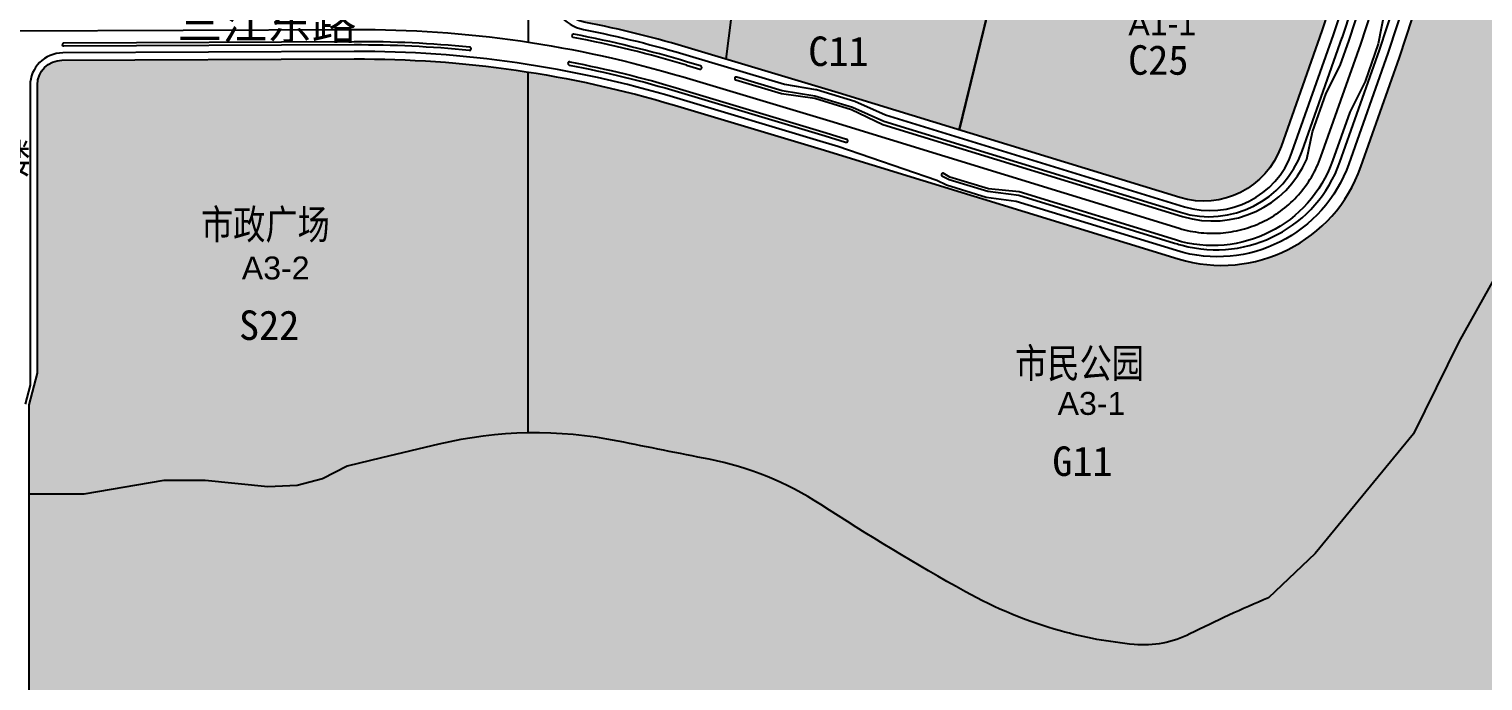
# Model space of a CAD drawing. Extents: x 2442 to 11417, y 1140 to 9206.
# Drawn here: x 8365 to 9252, y 5917 to 6314 of the extents above; entities that cross this region are included whole.
import ezdxf

# ---------------------------------------------------------------- set-up
doc = ezdxf.new("R2010")
doc.units = 0
doc.header["$LTSCALE"] = 1000
doc.header["$MEASUREMENT"] = 0
doc.linetypes.add('CENTER', pattern=[50.8, 31.75, -6.35, 6.35, -6.35])
doc.linetypes.add('CENTER2', pattern=[28.575, 19.05, -3.175, 3.175, -3.175])
for name, color, linetype in [('02-C11-市属办公', 211, 'Continuous'), ('02-C25-旅馆业', 11, 'Continuous'), ('06-S2-广场', 91, 'Continuous'), ('08-G11-公园', 3, 'Continuous'), ('11-E1-水域', 130, 'Continuous'), ('14-z地块编号', 217, 'Continuous'), ('a-dlcenter', 1, 'CENTER'), ('road-name', 2, 'Continuous'), ('用地名称', 7, 'Continuous'), ('用地性质代码', 7, 'Continuous'), ('用地线', 5, 'Continuous'), ('蓝线', 5, 'Continuous'), ('道路', 7, 'Continuous'), ('道路红线', 12, 'Continuous'), ('道路绿化', 84, 'Continuous')]:
    doc.layers.add(name, color=color, linetype=linetype)
doc.styles.add('HZ', font='', dxfattribs={"width": 0.8})
doc.styles.get("Standard").update_dxf_attribs({"font": 'gbenor.shx', "bigfont": 'gbcbig.shx'})
doc.styles.add('xtx', font='')
doc.styles.get('HZ').set_extended_font_data('SimSun')
doc.styles.get('xtx').set_extended_font_data('SimSun')

msp = doc.modelspace()

# ---------------------------------------------------------------- hatches: boundary and pattern name
at = {"layer": '02-C11-市属办公'}
for points in [[(8687.61, 6433.62), (8687.61, 6338.16, 0.357918), (8703.72, 6318.54, -0.023943), (8769.16, 6302.26), (8790.38, 6295.89), (8804.85, 6411.16)], [(8802.05, 6388.83), (8790.38, 6295.89), (8858.65, 6275.39), (8932.35, 6252.77), (8955.76, 6348.36)]]:
    msp.add_hatch(color=256, dxfattribs=at).paths.add_polyline_path(points)
at = {"layer": '02-C25-旅馆业'}
msp.add_hatch(color=256, dxfattribs=at).paths.add_polyline_path([(8975.32, 6428.23), (8932.35, 6252.77), (9066.8, 6211.49, 0.402073), (9128.62, 6242.64), (9153.49, 6313.07), (9169.42, 6361.8, 0.258985), (9162.06, 6399.93)])
at = {"layer": '06-S2-广场', "linetype": 'Continuous'}
msp.add_hatch(color=256, dxfattribs=at).paths.add_polyline_path([(8669.58, 6288.04, 0.039829), (8563.53, 6296.02), (8385.3, 6295.21, 0.412896), (8370.36, 6280.22), (8370.36, 6104.41), (8365.36, 6085.13), (8365.36, 6030.63), (8398.55, 6030.66), (8447.41, 6038.87), (8472.56, 6038.87), (8510.77, 6035.01), (8528.67, 6035.97), (8544.15, 6039.84), (8559.15, 6047.57), (8580.07, 6052.82), (8614.99, 6061.08, -0.05395), (8669.58, 6067.92)])
at = {"layer": '08-G11-公园'}
msp.add_hatch(color=256, dxfattribs=at).paths.add_polyline_path([(9209.3, 6067.39), (9149.46, 5994.32), (9120.86, 5967.4, 0.016072), (9073.07, 5945.36, -0.139605), (9039.06, 5938.93, -0.045497), (8994.03, 5947.2, -0.059414), (8936.13, 5971.08, -0.016658), (8847.9, 6024.34, 0.096075), (8779.89, 6051.89, -0.001368), (8724.36, 6062.92, 0.05395), (8669.58, 6067.92), (8669.58, 6288.04, -0.034257), (8758.81, 6267.78), (8848.19, 6240.94), (9065.96, 6174.09, 0.402073), (9177.24, 6230.16), (9200.83, 6296.98), (9228.23, 6380.77, -0.317154), (9318.53, 6399.46), (9356.46, 6382.97), (9277.41, 6195.92), (9237.01, 6123.58)])
at = {"layer": '11-E1-水域'}
msp.add_hatch(color=256, dxfattribs=at).paths.add_polyline_path([(9120.86, 5967.4, 0.016072), (9073.07, 5945.36, -0.139605), (9039.06, 5938.93, -0.045497), (8994.03, 5947.2, -0.059414), (8936.13, 5971.08, -0.016658), (8847.9, 6024.34, 0.096075), (8779.89, 6051.89, -0.001368), (8724.36, 6062.92, 0.108215), (8614.99, 6061.08), (8580.07, 6052.82), (8559.15, 6047.57), (8544.15, 6039.84), (8528.67, 6035.97), (8510.77, 6035.01), (8472.56, 6038.87), (8447.41, 6038.87), (8398.55, 6030.66), (8365.36, 6030.63), (8365.36, 5894.7), (8517.98, 5881.25), (8542.05, 5869.11), (8576.12, 5849.34), (8609.66, 5826.87), (8639.07, 5804.37), (8661.43, 5785.27), (8682.7, 5766.29), (8704.64, 5749.94), (8731.33, 5734.17), (8756.17, 5722.86), (8785.37, 5713.15), (8812.38, 5707.27), (8839.17, 5704.19), (8891.12, 5701.86), (8909.29, 5692.5), (8943.22, 5666.45), (8964.86, 5643.21), (8987.83, 5608.62), (9001.51, 5575.39, 0.036322), (9005.26, 5577.12), (9008.35, 5578.81, -0.068098), (9013.79, 5580.91), (9020.42, 5582.47), (9020.36, 5582.71), (9038.53, 5586.99), (9032.65, 5595.51), (9029.23, 5603.49), (9026.56, 5611.29), (9022.74, 5619.22), (9016.57, 5636.18), (9018.54, 5642.97), (9024.15, 5662.58), (9022.98, 5670.22), (9022.69, 5672.1), (9022.05, 5674.62), (9019.61, 5684.22), (9020.3, 5692.28), (9025.84, 5701.42), (9035.36, 5708.18), (9041.57, 5711.69), (9043.79, 5713.07), (9056.62, 5722.42), (9063.03, 5724.95), (9065.21, 5725.81), (9069.33, 5726.68), (9070.32, 5727.37), (9074.68, 5730.22), (9077.38, 5732.33), (9081.05, 5734.52), (9086.26, 5737.67), (9096.75, 5743.98), (9104.9, 5755.67), (9108.58, 5759.78), (9114.97, 5762.14), (9121.16, 5760.88), (9122.81, 5760.54), (9124.39, 5759.78), (9131.91, 5756.17), (9137.3, 5756.4), (9144.27, 5756.71), (9151.05, 5754.76), (9158.83, 5751.22), (9162.47, 5755.95), (9165.5, 5759.29), (9168.63, 5756.54), (9169.33, 5755.2), (9165.08, 5750.85), (9167.35, 5747.41), (9168.83, 5745.59), (9171.14, 5738.77), (9172.25, 5727.99), (9175.37, 5719.51), (9172.43, 5710.42), (9168.69, 5693.79), (9164.59, 5681), (9155.34, 5662.18), (9154, 5659.11), (9152.5, 5655.65), (9149.51, 5648.72), (9148.38, 5645.98), (9146.84, 5642.06), (9146.57, 5640.84), (9145.7, 5636.96), (9143.95, 5628.67), (9143.34, 5626.83), (9141.62, 5621.68), (9141.06, 5620.02), (9140.51, 5618.38), (9134.63, 5610.66), (9134.54, 5610.53), (9128.25, 5604.84), (9124.75, 5602.93), (9123.06, 5602.01), (9119.11, 5599.27), (9115.15, 5596.53), (9111.15, 5595.08), (9106.45, 5594.41), (9095.09, 5590.73), (9078.33, 5585.21), (9059.38, 5578.24), (9056.9, 5577.47), (9051, 5576.14), (9047.07, 5576.56), (9043.91, 5577.63), (9042.15, 5579.96), (9041.74, 5580.8), (9040.21, 5583.79), (9021.16, 5579.31), (9021.11, 5579.55), (9014.47, 5577.99, 0.068098), (9009.79, 5576.19), (9006.71, 5574.49, -0.035547), (9002.65, 5572.62), (9005.37, 5565.99), (9013.49, 5524.48), (9013.48, 5480.12), (9004.14, 5434.71), (8975.81, 5376.3), (8869.42, 5258.89, 0.095781), (9084.29, 5198.38), (9326.12, 5178.13), (9352.58, 5255.19), (9382.47, 5367.32), (9404.01, 5456.87), (9418.67, 5520.7), (9445.19, 5644.91), (9481.2, 5801.02), (9494.64, 5857.53), (9516.54, 5919.83), (9560.37, 6014.03), (9600.79, 6100), (9644.45, 6199.35), (9662.7, 6248.11), (9360.87, 6381.03), (9357.34, 6382.59), (9356.46, 6382.97), (9277.41, 6195.92), (9237.01, 6123.58), (9209.3, 6067.39), (9149.46, 5994.32)])

# ---------------------------------------------------------------- linework, layer by layer
at = {"layer": 'a-dlcenter', "linetype": 'CENTER2', "flags": 128}
msp.add_lwpolyline([(8669.61, 6605.78), (8669.61, 6605.78), (8669.61, 6306.02)], dxfattribs=at)
at = {"layer": 'a-dlcenter', "color": 2, "linetype": 'CENTER2', "flags": 128}
msp.add_lwpolyline([(7167.5, 6139.37), (7536.77, 6276.65, -0.071309), (7675.44, 6306.72), (7787.02, 6313.08), (8148.41, 6313.08), (8355.04, 6313.08), (8563.45, 6314.02, -0.074187), (8763.99, 6285.02), (8853.42, 6258.17), (9066.38, 6192.79, 0.402073), (9152.93, 6236.4), (9177.16, 6305.02), (9218.62, 6431.82)], format="xyb", dxfattribs=at)
at = {"layer": '用地线'}
for p, q in [((8932.35, 6252.77), (8977.71, 6437.97)), ((8977.71, 6437.97), (8932.46, 6253.23)), ((8790.38, 6295.89), (8804.85, 6411.16)), ((8669.58, 6067.92), (8669.58, 6288.04))]:
    msp.add_line(p, q, dxfattribs=at)
at = {"layer": '蓝线', "linetype": 'Continuous', "ltscale": 0.3}
for p, q in [((8614.99, 6061.08), (8580.07, 6052.82)), ((8559.15, 6047.57), (8544.15, 6039.84)), ((8580.07, 6052.82), (8559.15, 6047.57)), ((8447.41, 6038.87), (8398.55, 6030.66)), ((8472.56, 6038.87), (8447.41, 6038.87)), ((8510.77, 6035.01), (8472.56, 6038.87)), ((8544.15, 6039.84), (8528.67, 6035.97)), ((8398.55, 6030.66), (8365.36, 6030.63)), ((8528.67, 6035.97), (8510.77, 6035.01)), ((9149.46, 5994.32), (9149.46, 5994.32))]:
    msp.add_line(p, q, dxfattribs=at)
at = {"layer": '蓝线', "linetype": 'Continuous', "ltscale": 0.3, "flags": 128}
msp.add_lwpolyline([(9365.64, 6404.71), (9277.41, 6195.92), (9237.01, 6123.58), (9209.3, 6067.39), (9149.46, 5994.32), (9120.86, 5967.4, 0.016072), (9073.07, 5945.36, -0.139605), (9039.06, 5938.93, -0.045497), (8994.03, 5947.2, -0.059414), (8936.13, 5971.08, -0.016658), (8847.9, 6024.34, 0.096075), (8779.89, 6051.89, -0.001368), (8724.36, 6062.92, 0.108215), (8614.99, 6061.08)], format="xyb", dxfattribs=at)
at = {"layer": '道路', "flags": 128}
msp.add_lwpolyline([(9160.59, 6310.66), (9179.25, 6367.73, 0.463593), (9148.83, 6417.11), (8968.34, 6444.46, -0.035441), (8891.28, 6465.84, -0.042772), (8802.27, 6507.19), (8705.14, 6558.65, 0.565265), (8683.11, 6545.4), (8683.11, 6338.57, 0.357759), (8703.23, 6314.05, -0.023801), (8767.87, 6297.95), (8825.81, 6280.55), (8844.82, 6277.48), (8845.31, 6277.4), (8868.77, 6270.25), (8887.44, 6261.84), (9069.73, 6205.89, 0.402073), (9135.25, 6238.91)], format="xyb", close=True, dxfattribs=at)
msp.add_lwpolyline([(9710.06, 6227.26), (9360.87, 6381.03), (9357.34, 6382.59), (9318.53, 6399.46, 0.442066), (9210.59, 6350.96), (9193.78, 6299.53), (9169.97, 6232.09, -0.402086), (9064.87, 6179.13), (8967.13, 6209.14), (8948.74, 6211.49), (8924.62, 6218.97), (8918.81, 6221.86), (8858.29, 6242.55), (8849.5, 6245.25), (8760.1, 6272.09, 0.074187), (8563.51, 6300.52), (8385.77, 6299.72, 0.412896), (8365.86, 6279.72), (8365.86, 6097.02), (8362.86, 6085.44)], format="xyb", dxfattribs=at)
msp.add_lwpolyline([(8365.86, 6279.72), (8365.86, 6279.72)], dxfattribs=at)
at = {"layer": '道路', "extrusion": (0.988698, 0, 0.14992), "elevation": 9065.8, "flags": 128}
msp.add_lwpolyline([(6230.58, -1374.68), (6230.58, -1374.68)], close=True, dxfattribs=at)
at = {"layer": '道路红线', "flags": 128}
msp.add_lwpolyline([(8858.65, 6275.39), (8769.16, 6302.26, 0.023943), (8703.72, 6318.54, -0.357918), (8687.61, 6338.16), (8687.61, 6529.05, -0.565265), (8716.98, 6546.72), (8799.86, 6502.81, 0.042744), (8889.59, 6461.14, 0.035504), (8967.47, 6439.53), (9137.4, 6413.78, -0.463593), (9169.42, 6361.8), (9153.49, 6313.07), (9128.62, 6242.64, -0.402073), (9066.8, 6211.49)], format="xyb", close=True, dxfattribs=at)
msp.add_lwpolyline([(8385.43, 5820.72), (8370.93, 5850.48, -0.113902), (8365.36, 5874.58), (8365.36, 6085.13), (8370.36, 6104.41), (8370.36, 6280.22, -0.412896), (8385.3, 6295.21), (8563.53, 6296.02, -0.074187), (8758.81, 6267.78), (8848.19, 6240.94), (9065.96, 6174.09, 0.402073), (9177.24, 6230.16), (9200.83, 6296.98), (9228.23, 6380.77)], format="xyb", dxfattribs=at)
at = {"layer": '道路绿化', "color": 84, "ltscale": 100, "flags": 128}
for points in [[(8795.54, 6284.42, 0.414214), (8796.21, 6283.18), (8823.92, 6274.86), (8844.28, 6272.04), (8866.74, 6265.16), (8885.9, 6256.04), (9068.58, 6199.96, 0.382511), (9144.31, 6234.95), (9147.78, 6251.48), (9156.1, 6275.11), (9164.59, 6291.96), (9170.06, 6307.44), (9188.63, 6364.22, 0.414214), (9187.35, 6366.74), (9186.87, 6366.9, 0.414214), (9184.35, 6365.62), (9165.76, 6308.75)], [(9191.9, 6325.98), (9187.84, 6305.26), (9179.82, 6282.3), (9170.5, 6263.63), (9160, 6233.9, -0.402073), (9064.18, 6185.62), (8968.86, 6214.89), (8950.19, 6216.81), (8926.72, 6224.01), (8922.57, 6226.3, 0.424864), (8921.88, 6226.09), (8921.57, 6225.48, 0.416024), (8921.79, 6224.81), (8926.3, 6222.56), (8949.84, 6215.34), (8968.68, 6212.85), (9063.59, 6183.71, 0.012002), (9067.27, 6182.68), (9068.23, 6182.42, 0.392025), (9164.47, 6233.03), (9188.57, 6301.3), (9207.25, 6358.42, 0.414214)], [(8633.93, 6303.17, 0.025981), (8563.49, 6306.52), (8386.49, 6305.72, 0.414214), (8385.49, 6304.72)], [(8633.73, 6301.18, 0.025981), (8563.5, 6304.52), (8386.5, 6303.72, -0.414214), (8385.49, 6304.72)], [(8634.83, 6302.08, 0.414646), (8633.93, 6303.17)], [(8696.27, 6310.31, 0.413792), (8697.07, 6309.14)], [(8697.44, 6311.1, 0.414635), (8696.27, 6310.31)], [(8766.14, 6292.2, 0.025635), (8697.07, 6309.14)], [(8766.72, 6294.12, 0.025635), (8697.44, 6311.1)], [(8795.54, 6284.42, -0.414214), (8796.79, 6285.09), (8824.44, 6276.79), (8844.31, 6273.58), (8867.27, 6266.57), (8886.35, 6258), (9067.24, 6202.47, 0.402073), (9141.42, 6239.85), (9165.85, 6309.02)], [(8633.73, 6301.18, 0.413782), (8634.83, 6302.08)], [(8694.95, 6294.27, 0.414646), (8693.78, 6293.48)], [(8694.95, 6294.27, -0.025371), (8761.83, 6277.84), (8851.24, 6250.99), (8863.73, 6247.16)], [(8693.78, 6293.48, 0.413782), (8694.57, 6292.31)], [(8694.57, 6292.31, -0.025371), (8761.26, 6275.92), (8850.66, 6249.08), (8863.14, 6245.24)]]:
    msp.add_lwpolyline(points, format="xyb", dxfattribs=at)
for points in [[(8385.49, 6304.72), (8385.49, 6304.72)], [(8696.27, 6310.31), (8696.27, 6310.31)], [(8634.83, 6302.08), (8634.83, 6302.08)], [(8693.78, 6293.48), (8693.78, 6293.48)], [(8775.39, 6290.47), (8775.39, 6290.47)], [(8795.54, 6284.42), (8795.54, 6284.42)], [(8864.39, 6245.91), (8864.39, 6245.91)]]:
    msp.add_lwpolyline(points, dxfattribs=at)
at = {"layer": '道路绿化', "color": 84, "ltscale": 100, "elevation": 0, "flags": 128}
for points in [[(8775.39, 6290.47, 0.414214), (8774.72, 6291.72), (8766.72, 6294.12)], [(8766.14, 6292.2), (8774.15, 6289.8, 0.414214), (8775.39, 6290.47)], [(8863.14, 6245.24, 0.414214), (8864.39, 6245.91)], [(8864.39, 6245.91, 0.414214), (8863.73, 6247.16)]]:
    msp.add_lwpolyline(points, format="xyb", dxfattribs=at)

# ---------------------------------------------------------------- texts
at = {"layer": '14-z地块编号', "linetype": 'Continuous', "char_height": 14, "width": 55.6854, "attachment_point": 1, "style": 'xtx'}
for s, insert in [('{\\fArial|b0|i0|c0|p32;A1-1}', (9035.5, 6324.46)), ('{\\fArial|b0|i0|c0|p32;A3-2}', (8494.95, 6175.52)), ('{\\fArial|b0|i0|c0|p32;A3-1}', (8992.38, 6092.94))]:
    msp.add_mtext(s, dxfattribs=dict(at, insert=insert))
at = {"layer": 'road-name', "color": 7, "insert": (8455.78, 6327.82), "char_height": 20, "width": 193.3333, "attachment_point": 1}
msp.add_mtext('{\\fSimSun|b0|i0|c134|p54;三江东路}', dxfattribs=at)
at = {"layer": '用地名称', "char_height": 18, "width": 110.1365, "attachment_point": 1, "style": 'HZ'}
for s, insert in [('{\\fSimSun|b0|i0|c134|p54;人防大楼}', (8287.73, 6244.16)), ('市政广场', (8470.04, 6204.1)), ('市民公园', (8966.47, 6119.49))]:
    msp.add_mtext(s, dxfattribs=dict(at, insert=insert))
at = {"layer": '用地性质代码', "char_height": 18, "width": 193.3333, "attachment_point": 1}
for s, insert in [('{\\fSimSun|b0|i0|c134|p54;C11}', (8840.35, 6309.71)), ('{\\fSimSun|b0|i0|c134|p54;C25}', (9035.38, 6304.38)), ('{\\fSimSun|b0|i0|c134|p54;S22}', (8493.26, 6142.64)), ('{\\fSimSun|b0|i0|c134|p54;G11}', (8989.17, 6059.71))]:
    msp.add_mtext(s, dxfattribs=dict(at, insert=insert))

doc.saveas('drawing.dxf')
